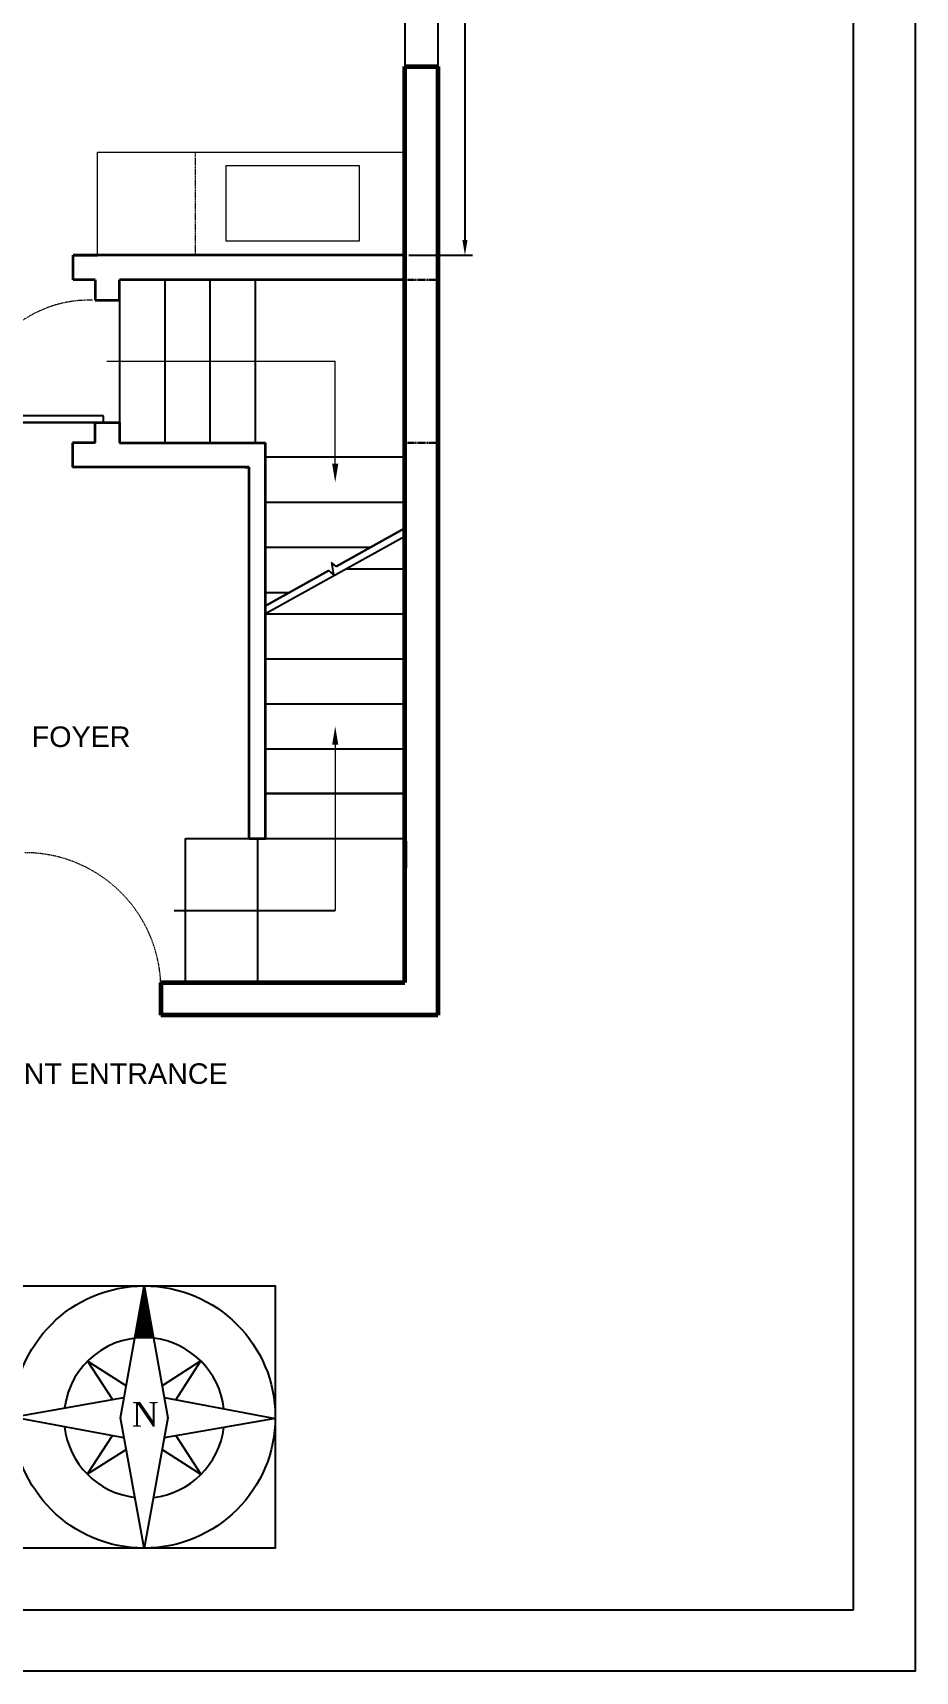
# Model space of a CAD drawing. Header units: millimetres. Extents: x 148 to 2418, y -847 to 707.
# Drawn here: x 457.4 to 672.3, y 37.5 to 436.8 of the extents above; entities that cross this region are included whole.
import ezdxf

# ---------------------------------------------------------------- set-up
doc = ezdxf.new("R2010")
doc.units = ezdxf.units.MM
doc.linetypes.add('ACAD_ISO03W100', pattern=[30, 12, -18])
for name, color, linetype in [('A-DECK-LITE', 250, 'Continuous'), ('A-DETL-FINE', 250, 'Continuous'), ('A-DETL-LITE', 250, 'Continuous'), ('A-DIMS-CRIT', 250, 'Continuous'), ('A-ROOM-NAME', 250, 'Continuous'), ('A-WALL-EXTR-HEVY', 250, 'Continuous'), ('A-WALL-INTR-MEDM', 250, 'Continuous'), ('Title Blocks', 250, 'Continuous')]:
    doc.layers.add(name, color=color, linetype=linetype)
doc.styles.get("Standard").update_dxf_attribs({"font": 'Arial.ttf'})
doc.dimstyles.new('ISO-25', dxfattribs={"dimtxt": 2.5, "dimasz": 2.5, "dimexe": 1.25, "dimexo": 0.625, "dimtad": 1, "dimtxsty": 'Standard', "dimcen": 2.5, "dimadec": 0, "dimazin": 0, "dimtfac": 1, "dimtmove": 0, "dimatfit": 3, "dimfxl": 1, "dimarcsym": 0})

# ---------------------------------------------------------------- blocks, each defined once
blk = doc.blocks.new('*D18')
at = {"layer": 'A-DIMS-CRIT', "color": 0, "lineweight": -2, "transparency": 16777216}
for p, q in [((548.91, 547.86), (564.47, 547.86)), ((562.6, 544.11), (562.6, 386.29)), ((548.91, 382.54), (564.47, 382.54))]:
    blk.add_line(p, q, dxfattribs=at)
at = {"layer": 'A-DIMS-CRIT', "color": 0, "transparency": 16777216}
for points in [[(561.97, 544.11), (563.22, 544.11), (562.6, 547.86)], [(561.97, 386.29), (563.22, 386.29), (562.6, 382.54)]]:
    blk.add_solid(points, dxfattribs=at)
at = {"layer": 'Defpoints', "color": 0, "transparency": 16777216}
for p in [(547.97, 547.86), (547.97, 382.54), (562.6, 382.54)]:
    blk.add_point(p, dxfattribs=at)
at = {"layer": 'A-DIMS-CRIT', "color": 0, "transparency": 16777216, "insert": (559.74, 465.2), "char_height": 3.75, "attachment_point": 5, "rotation": 90}
blk.add_mtext("13'", dxfattribs=at)

msp = doc.modelspace()

# ---------------------------------------------------------------- hatches: boundary and pattern name
at = {"layer": 'Title Blocks'}
h = msp.add_hatch(dxfattribs=at)
h.set_pattern_fill('ANSI31', color=256, scale=0.1)
h.paths.add_polyline_path([(484.466, 131.365), (482.17, 118.617, -0.0589847), (486.761, 118.622)])

# ---------------------------------------------------------------- linework, layer by layer
at = {"layer": 'A-DECK-LITE', "lineweight": 9}
msp.add_line((475.369, 356.708), (531.006, 356.708), dxfattribs=at)
at = {"layer": 'A-DECK-LITE', "lineweight": 5}
for p, q in [((488.541, 197.349), (526.07, 197.349)), ((488.541, 197.349), (526.07, 197.349)), ((526.07, 197.349), (522.57, 197.349))]:
    msp.add_line(p, q, dxfattribs=at)
at = {"layer": 'A-DETL-FINE', "lineweight": 9}
for p, q in [((547.97, 407.418), (547.97, 428.543)), ((473.096, 407.637), (547.97, 407.637)), ((473.096, 382.543), (473.096, 407.637)), ((504.469, 404.401), (536.829, 404.401)), ((504.469, 385.946), (504.469, 404.401)), ((536.829, 404.401), (536.829, 385.946)), ((536.829, 385.946), (504.469, 385.946))]:
    msp.add_line(p, q, dxfattribs=at)
at = {"layer": 'A-DETL-FINE', "linetype": 'ACAD_ISO03W100', "lineweight": 9, "ltscale": 0.002}
msp.add_line((496.992, 382.543), (496.992, 407.637), dxfattribs=at)
at = {"layer": 'A-DETL-FINE', "lineweight": 9}
for points in [[(531.006, 331.72), (531.006, 356.708)], [(531.006, 263.265), (531.006, 222.869)]]:
    msp.add_lwpolyline(points, dxfattribs=at)
at = {"layer": 'A-DETL-FINE', "linetype": 'ACAD_ISO03W100', "lineweight": 9, "ltscale": 0.002}
for centre, radius, start, end in [((471.029, 342.645), 28.959, 88.36425, 181.62715), ((455.392, 203.804), 33.149, 359.99973, 90)]:
    msp.add_arc(centre, radius, start, end, dxfattribs=at)
at = {"layer": 'A-DETL-FINE', "lineweight": 9}
for points in [[(531.756, 331.72), (531.006, 327.22), (530.256, 331.72)], [(530.256, 263.265), (531.006, 267.765), (531.756, 263.265)]]:
    msp.add_solid(points, dxfattribs=at)
at = {"layer": 'A-DETL-LITE', "lineweight": 25}
for p, q in [((547.97, 508.543), (547.97, 428.418)), ((555.97, 508.543), (555.97, 428.418)), ((478.489, 376.57), (478.489, 336.846)), ((489.489, 376.57), (489.489, 336.846)), ((500.489, 376.57), (500.489, 336.846)), ((511.489, 376.57), (511.489, 336.846)), ((474.553, 343.443), (442.082, 343.443)), ((474.553, 341.823), (474.553, 343.443)), ((474.843, 341.823), (442.082, 341.823)), ((442.082, 341.823), (474.843, 341.823)), ((474.843, 341.823), (442.082, 341.823)), ((442.082, 341.823), (474.843, 341.823)), ((442.082, 341.823), (474.553, 341.823)), ((474.843, 341.823), (474.843, 341.823)), ((474.843, 341.823), (474.843, 341.823)), ((514.041, 333.386), (547.97, 333.386)), ((514.041, 322.386), (547.97, 322.386)), ((531.224, 306.702), (547.97, 316.029)), ((547.97, 314.038), (514.041, 295.14)), ((514.041, 311.386), (539.635, 311.386)), ((514.041, 297.131), (529.421, 305.697)), ((533.701, 306.091), (547.97, 306.091)), ((514.041, 300.386), (519.886, 300.386)), ((514.041, 295.14), (547.97, 295.14)), ((514.041, 284.19), (547.97, 284.19)), ((514.041, 273.24), (547.97, 273.24)), ((514.041, 262.29), (547.97, 262.29)), ((514.041, 251.34), (547.97, 251.34)), ((547.97, 251.34), (514.041, 251.34)), ((494.534, 205.349), (494.534, 240.39)), ((494.534, 240.39), (512.042, 240.39)), ((512.042, 240.39), (512.042, 205.349)), ((514.041, 240.39), (547.97, 240.39))]:
    msp.add_line(p, q, dxfattribs=at)
at = {"layer": 'A-DETL-LITE', "linetype": 'Continuous', "ltscale": 10}
for p, q in [((547.97, 316.029), (531.224, 306.702)), ((531.224, 306.702), (530.084, 307.689)), ((530.084, 307.689), (530.562, 304.71)), ((529.421, 305.697), (514.041, 297.131)), ((530.562, 304.71), (529.421, 305.697))]:
    msp.add_line(p, q, dxfattribs=at)
at = {"layer": 'A-DETL-LITE'}
msp.add_line((491.777, 222.869), (531.006, 222.869), dxfattribs=at)
at = {"layer": 'A-WALL-EXTR-HEVY', "lineweight": 60}
for p, q in [((547.97, 205.349), (547.97, 428.543)), ((547.97, 428.543), (555.97, 428.543)), ((547.97, 407.543), (547.97, 428.543)), ((547.97, 205.349), (547.97, 428.543)), ((547.97, 428.543), (555.97, 428.543)), ((547.97, 407.543), (547.97, 428.543)), ((555.97, 428.543), (555.97, 197.349)), ((547.97, 239.768), (547.97, 233.173)), ((547.97, 239.768), (547.97, 233.173)), ((547.97, 205.971), (547.97, 213.562)), ((547.97, 205.971), (547.97, 213.562)), ((488.541, 205.349), (547.97, 205.349)), ((488.541, 205.349), (547.97, 205.349)), ((488.541, 205.349), (488.541, 197.349)), ((488.541, 203.804), (488.541, 197.349)), ((509.147, 205.349), (547.97, 205.349)), ((509.147, 205.349), (547.97, 205.349)), ((553.943, 197.349), (488.541, 197.349)), ((555.97, 197.349), (488.541, 197.349))]:
    msp.add_line(p, q, dxfattribs=at)
at = {"layer": 'A-WALL-INTR-MEDM', "lineweight": 35}
for p, q in [((467.221, 382.543), (473.096, 382.543)), ((547.971, 382.543), (467.221, 382.542)), ((467.221, 376.57), (467.221, 382.542)), ((472.516, 376.57), (467.221, 376.57)), ((472.516, 376.57), (472.516, 371.593)), ((547.97, 376.57), (478.489, 376.57)), ((478.489, 371.593), (478.489, 376.57)), ((472.516, 371.593), (478.489, 371.593)), ((472.516, 336.846), (472.516, 341.823)), ((472.516, 341.823), (478.489, 341.823)), ((478.489, 341.823), (478.489, 336.846)), ((472.516, 336.846), (467.041, 336.846)), ((467.041, 336.846), (467.041, 330.873)), ((478.489, 336.846), (510.042, 336.846)), ((510.042, 336.85), (514.041, 336.85)), ((514.041, 240.39), (514.041, 336.85)), ((510.042, 330.873), (467.041, 330.873)), ((509.041, 330.873), (510.042, 330.873)), ((510.042, 297.131), (510.042, 330.873)), ((510.042, 240.39), (510.042, 297.131)), ((510.042, 240.39), (514.041, 240.39)), ((510.042, 205.349), (510.042, 205.349))]:
    msp.add_line(p, q, dxfattribs=at)
at = {"layer": 'A-WALL-INTR-MEDM', "linetype": 'ACAD_ISO03W100', "lineweight": 30, "ltscale": 0.001}
for p, q in [((547.97, 376.57), (555.97, 376.57)), ((547.97, 336.85), (555.97, 336.85))]:
    msp.add_line(p, q, dxfattribs=at)
at = {"layer": 'Title Blocks'}
for p, q in [((657.219, 52.468), (657.219, 692.113)), ((452.521, 131.365), (516.411, 131.365)), ((478.674, 99.208), (484.466, 131.365)), ((484.466, 131.365), (490.258, 99.208)), ((480.075, 106.989), (470.705, 113.061)), ((470.705, 113.061), (476.747, 103.651)), ((498.249, 113.082), (488.857, 106.991)), ((492.213, 103.609), (498.249, 113.082)), ((452.521, 99.417), (479.563, 104.144)), ((489.369, 104.144), (516.411, 99.064)), ((479.563, 94.337), (452.521, 99.417)), ((484.466, 67.468), (478.674, 99.208)), ((490.258, 99.208), (484.466, 67.468)), ((516.411, 99.064), (489.369, 94.337)), ((476.719, 94.871), (470.633, 85.464)), ((498.321, 85.443), (492.242, 94.839)), ((470.633, 85.464), (480.077, 91.522)), ((488.855, 91.519), (498.321, 85.443)), ((162.949, 52.468), (657.219, 52.468))]:
    msp.add_line(p, q, dxfattribs=at)
for points in [[(147.949, 707.113), (672.26, 707.113), (672.26, 37.469), (147.949, 37.469)], [(452.521, 131.365), (516.411, 131.365), (516.411, 67.468), (452.521, 67.468)]]:
    msp.add_lwpolyline(points, close=True, dxfattribs=at)
msp.add_circle((484.466, 99.417), 31.948, dxfattribs=at)
for start, end in [(83.31311, 172.97073), (6.43572, 83.31311), (186.37761, 263.30256), (276.56861, 353.07568)]:
    msp.add_arc((484.488, 99.227), 19.528, start, end, dxfattribs=at)

# ---------------------------------------------------------------- texts
at = {"layer": 'A-ROOM-NAME'}
for s, p in [('FOYER', (457.091, 262.711)), ('FRONT ENTRANCE', (440.414, 180.614))]:
    msp.add_text(s, height=5, dxfattribs=at).set_placement(p)
at = {"layer": 'Title Blocks', "insert": (481.46, 103.076), "char_height": 5.99549, "attachment_point": 1}
msp.add_mtext_dynamic_manual_height_columns('{\\fTimes New Roman|b0|i0|c0|p0;N}', width=40.10823, gutter_width=7.494, heights=[0], dxfattribs=at)

# ---------------------------------------------------------------- dimensions: what is measured, and where the dimension line sits
at = {"layer": 'A-DIMS-CRIT'}
dim = msp.add_linear_dim(base=(562.598, 382.543), p1=(547.97, 547.86), p2=(547.97, 382.543), angle=90, text="13'", dimstyle='ISO-25', override={"dimscale": 1.5}, dxfattribs=at)
dim.commit()
dim.dimension.update_dxf_attribs({"geometry": '*D18', "text_midpoint": (562.598, 465.201), "dimtype": 160})

doc.saveas('drawing.dxf')
